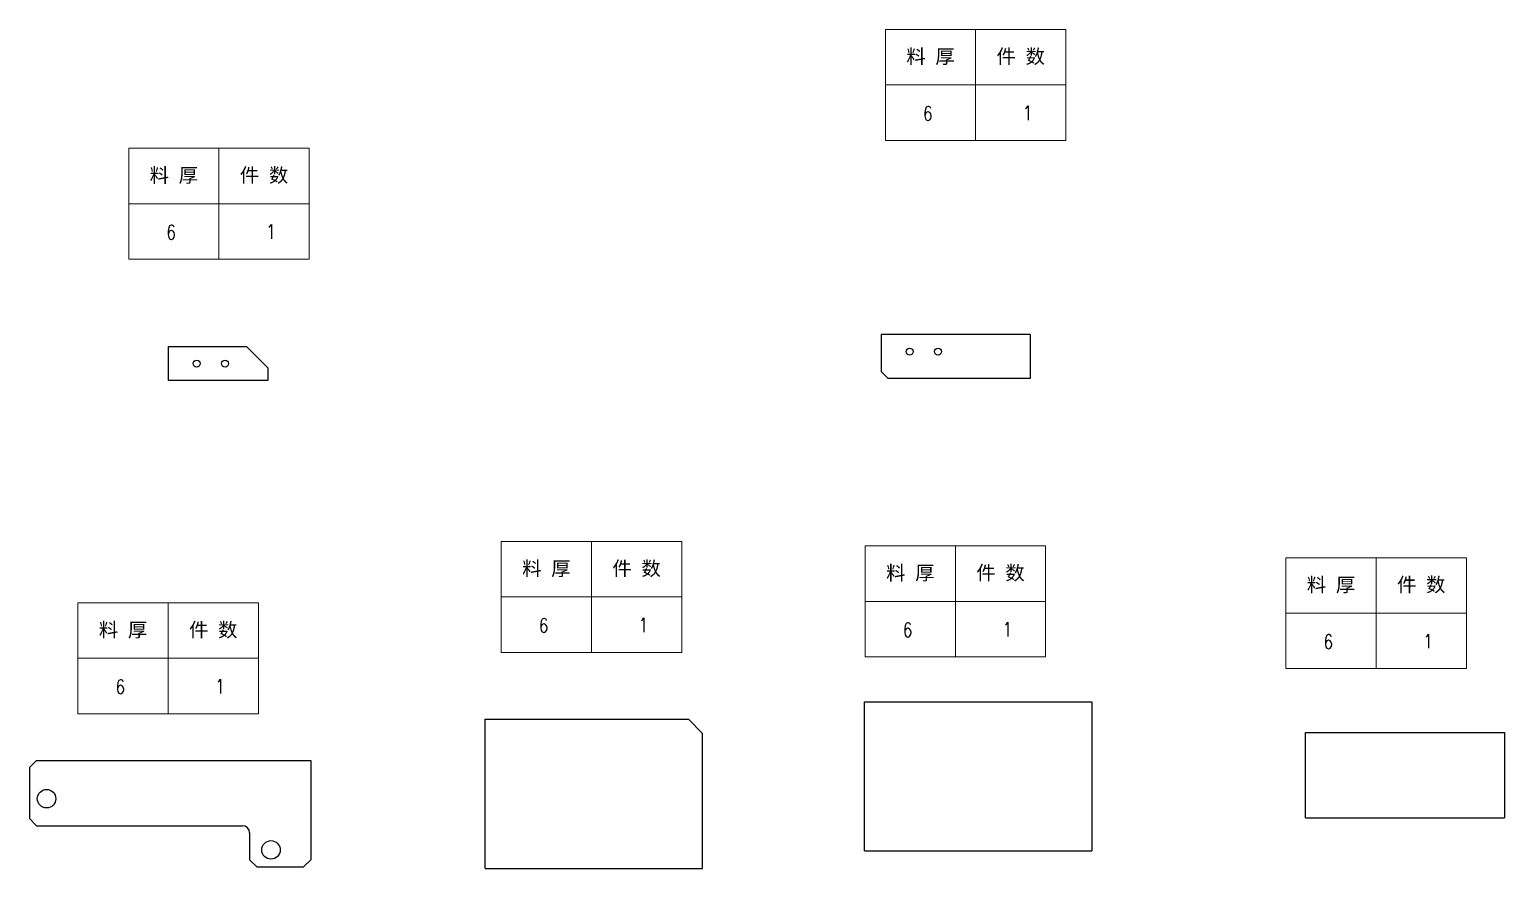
# Model space of a CAD drawing. Header units: millimetres. Extents: x 1333 to 131050, y -107161 to -5704.
# Drawn here: x 62880 to 63918, y -59879 to -59289 of the extents above; entities that cross this region are included whole.
import ezdxf
from ezdxf.enums import TextEntityAlignment as Align

# ---------------------------------------------------------------- set-up
doc = ezdxf.new("R2010")
doc.units = ezdxf.units.MM
doc.header["$LTSCALE"] = 0.5
doc.layers.add('标注线', color=3, linetype='Continuous', lineweight=18)
doc.layers.add('粗实线', color=7, linetype='Continuous', lineweight=35)
doc.styles.add('DIM', font='romans.shx', dxfattribs={"width": 0.8, "bigfont": 'bigfont.shx'})
doc.styles.get("Standard").update_dxf_attribs({"font": 'simplex.shx'})

# ---------------------------------------------------------------- blocks, each defined once
blk = doc.blocks.new('*T78')
at = {"color": 0, "linetype": 'ByBlock', "lineweight": -2, "transparency": 16777216}
for p, q in [((0, 0), (127, 0)), ((0, 0), (0, -78)), ((63.5, 0), (63.5, -78)), ((127, 0), (127, -78)), ((0, -39), (127, -39)), ((0, -78), (127, -78))]:
    blk.add_line(p, q, dxfattribs=at)
at = {"color": 0, "transparency": 16777216, "char_height": 10, "width": 60.5, "attachment_point": 5}
for s, insert in [('{\\fSimSun|b0|i0|c134|p2;料 厚}', (31.75, -19.5)), ('{\\fSimSun|b0|i0|c134|p2;件 数}', (95.25, -19.5))]:
    blk.add_mtext(s, dxfattribs=dict(at, insert=insert))
blk = doc.blocks.new('拆图参数')
blk.add_blockref('*T78', (-63.5, 78))
at = {"style": 'DIM', "width": 0.8}
blk.add_attdef('6', text='', height=10, dxfattribs=at).set_placement((-37.1, 18.9), align=Align.MIDDLE_LEFT)
blk.add_attdef('1', text='', height=10, dxfattribs=at).set_placement((36.6, 19.3), align=Align.MIDDLE_CENTER)

msp = doc.modelspace()

# ---------------------------------------------------------------- linework, layer by layer
at = {"layer": '粗实线', "lineweight": -2}
for p, q in [((63479.383, -59503.433), (63479.383, -59529.433)), ((63584.383, -59503.433), (63479.383, -59503.433)), ((62977.435, -59511.844), (63032.435, -59511.844)), ((62977.435, -59511.844), (62977.435, -59535.844)), ((63047.435, -59526.844), (63032.435, -59511.844)), ((63047.435, -59535.844), (62977.435, -59535.844)), ((63047.435, -59526.844), (63047.435, -59535.844)), ((63584.383, -59534.433), (63484.383, -59534.433)), ((63467.638, -59761.788), (63627.638, -59761.788)), ((63467.638, -59866.788), (63467.638, -59761.788)), ((63627.638, -59761.788), (63627.638, -59866.788)), ((63200.657, -59774.156), (63343.657, -59774.156)), ((63200.657, -59879.156), (63200.657, -59774.156)), ((63343.657, -59774.156), (63353.657, -59784.156)), ((63353.657, -59879.156), (63353.657, -59784.156)), ((63778.231, -59783.513), (63918.231, -59783.513)), ((63778.231, -59843.513), (63778.231, -59783.513)), ((63918.231, -59783.513), (63918.231, -59843.513)), ((62884.745, -59803.054), (63077.745, -59803.054)), ((63077.745, -59803.054), (63077.745, -59873.054)), ((62879.745, -59808.054), (62879.745, -59844.054)), ((63778.231, -59843.513), (63918.231, -59843.513)), ((62884.745, -59849.054), (63029.745, -59849.054)), ((63467.638, -59866.788), (63627.638, -59866.788)), ((63039.745, -59878.054), (63072.745, -59878.054)), ((63200.657, -59879.156), (63353.657, -59879.156))]:
    msp.add_line(p, q, dxfattribs=at)
at = {"layer": '粗实线', "lineweight": -2, "ltscale": 0.450001}
msp.add_line((63584.383, -59503.433), (63584.383, -59534.433), dxfattribs=at)
at = {"layer": '粗实线', "lineweight": -2, "ltscale": 0.059702}
msp.add_line((63479.383, -59529.433), (63484.383, -59534.433), dxfattribs=at)
at = {"layer": '粗实线', "lineweight": -2, "ltscale": 0.176777}
for p, q in [((62884.745, -59803.054), (62879.745, -59808.054)), ((62879.745, -59844.054), (62884.745, -59849.054)), ((63039.745, -59878.054), (63034.745, -59873.054)), ((63077.745, -59873.054), (63072.745, -59878.054))]:
    msp.add_line(p, q, dxfattribs=at)
at = {"layer": '粗实线', "lineweight": -2, "ltscale": 0.475}
msp.add_line((63034.745, -59854.054), (63034.745, -59873.054), dxfattribs=at)
at = {"layer": '粗实线', "lineweight": -2}
for centre, radius in [((63499.383, -59515.433), 2.459), ((63519.383, -59515.433), 2.459), ((62997.435, -59523.844), 2.459), ((63017.435, -59523.844), 2.459), ((62891.745, -59830.054), 6.5), ((63049.745, -59866.054), 6.5)]:
    msp.add_circle(centre, radius, dxfattribs=at)
msp.add_arc((63029.745, -59854.054), 5, 0, 90, dxfattribs=at)

# ---------------------------------------------------------------- block references
at = {"layer": '标注线'}
for p in [(63545.858, -59366.749), (63013.121, -59450.321), (63275.43, -59727.089), (63531.649, -59730.164), (63827.88, -59738.509), (62977.389, -59770.259)]:
    msp.add_blockref('拆图参数', p, dxfattribs=at).add_auto_attribs({'1': '1', '6': '6'})

doc.saveas('drawing.dxf')
